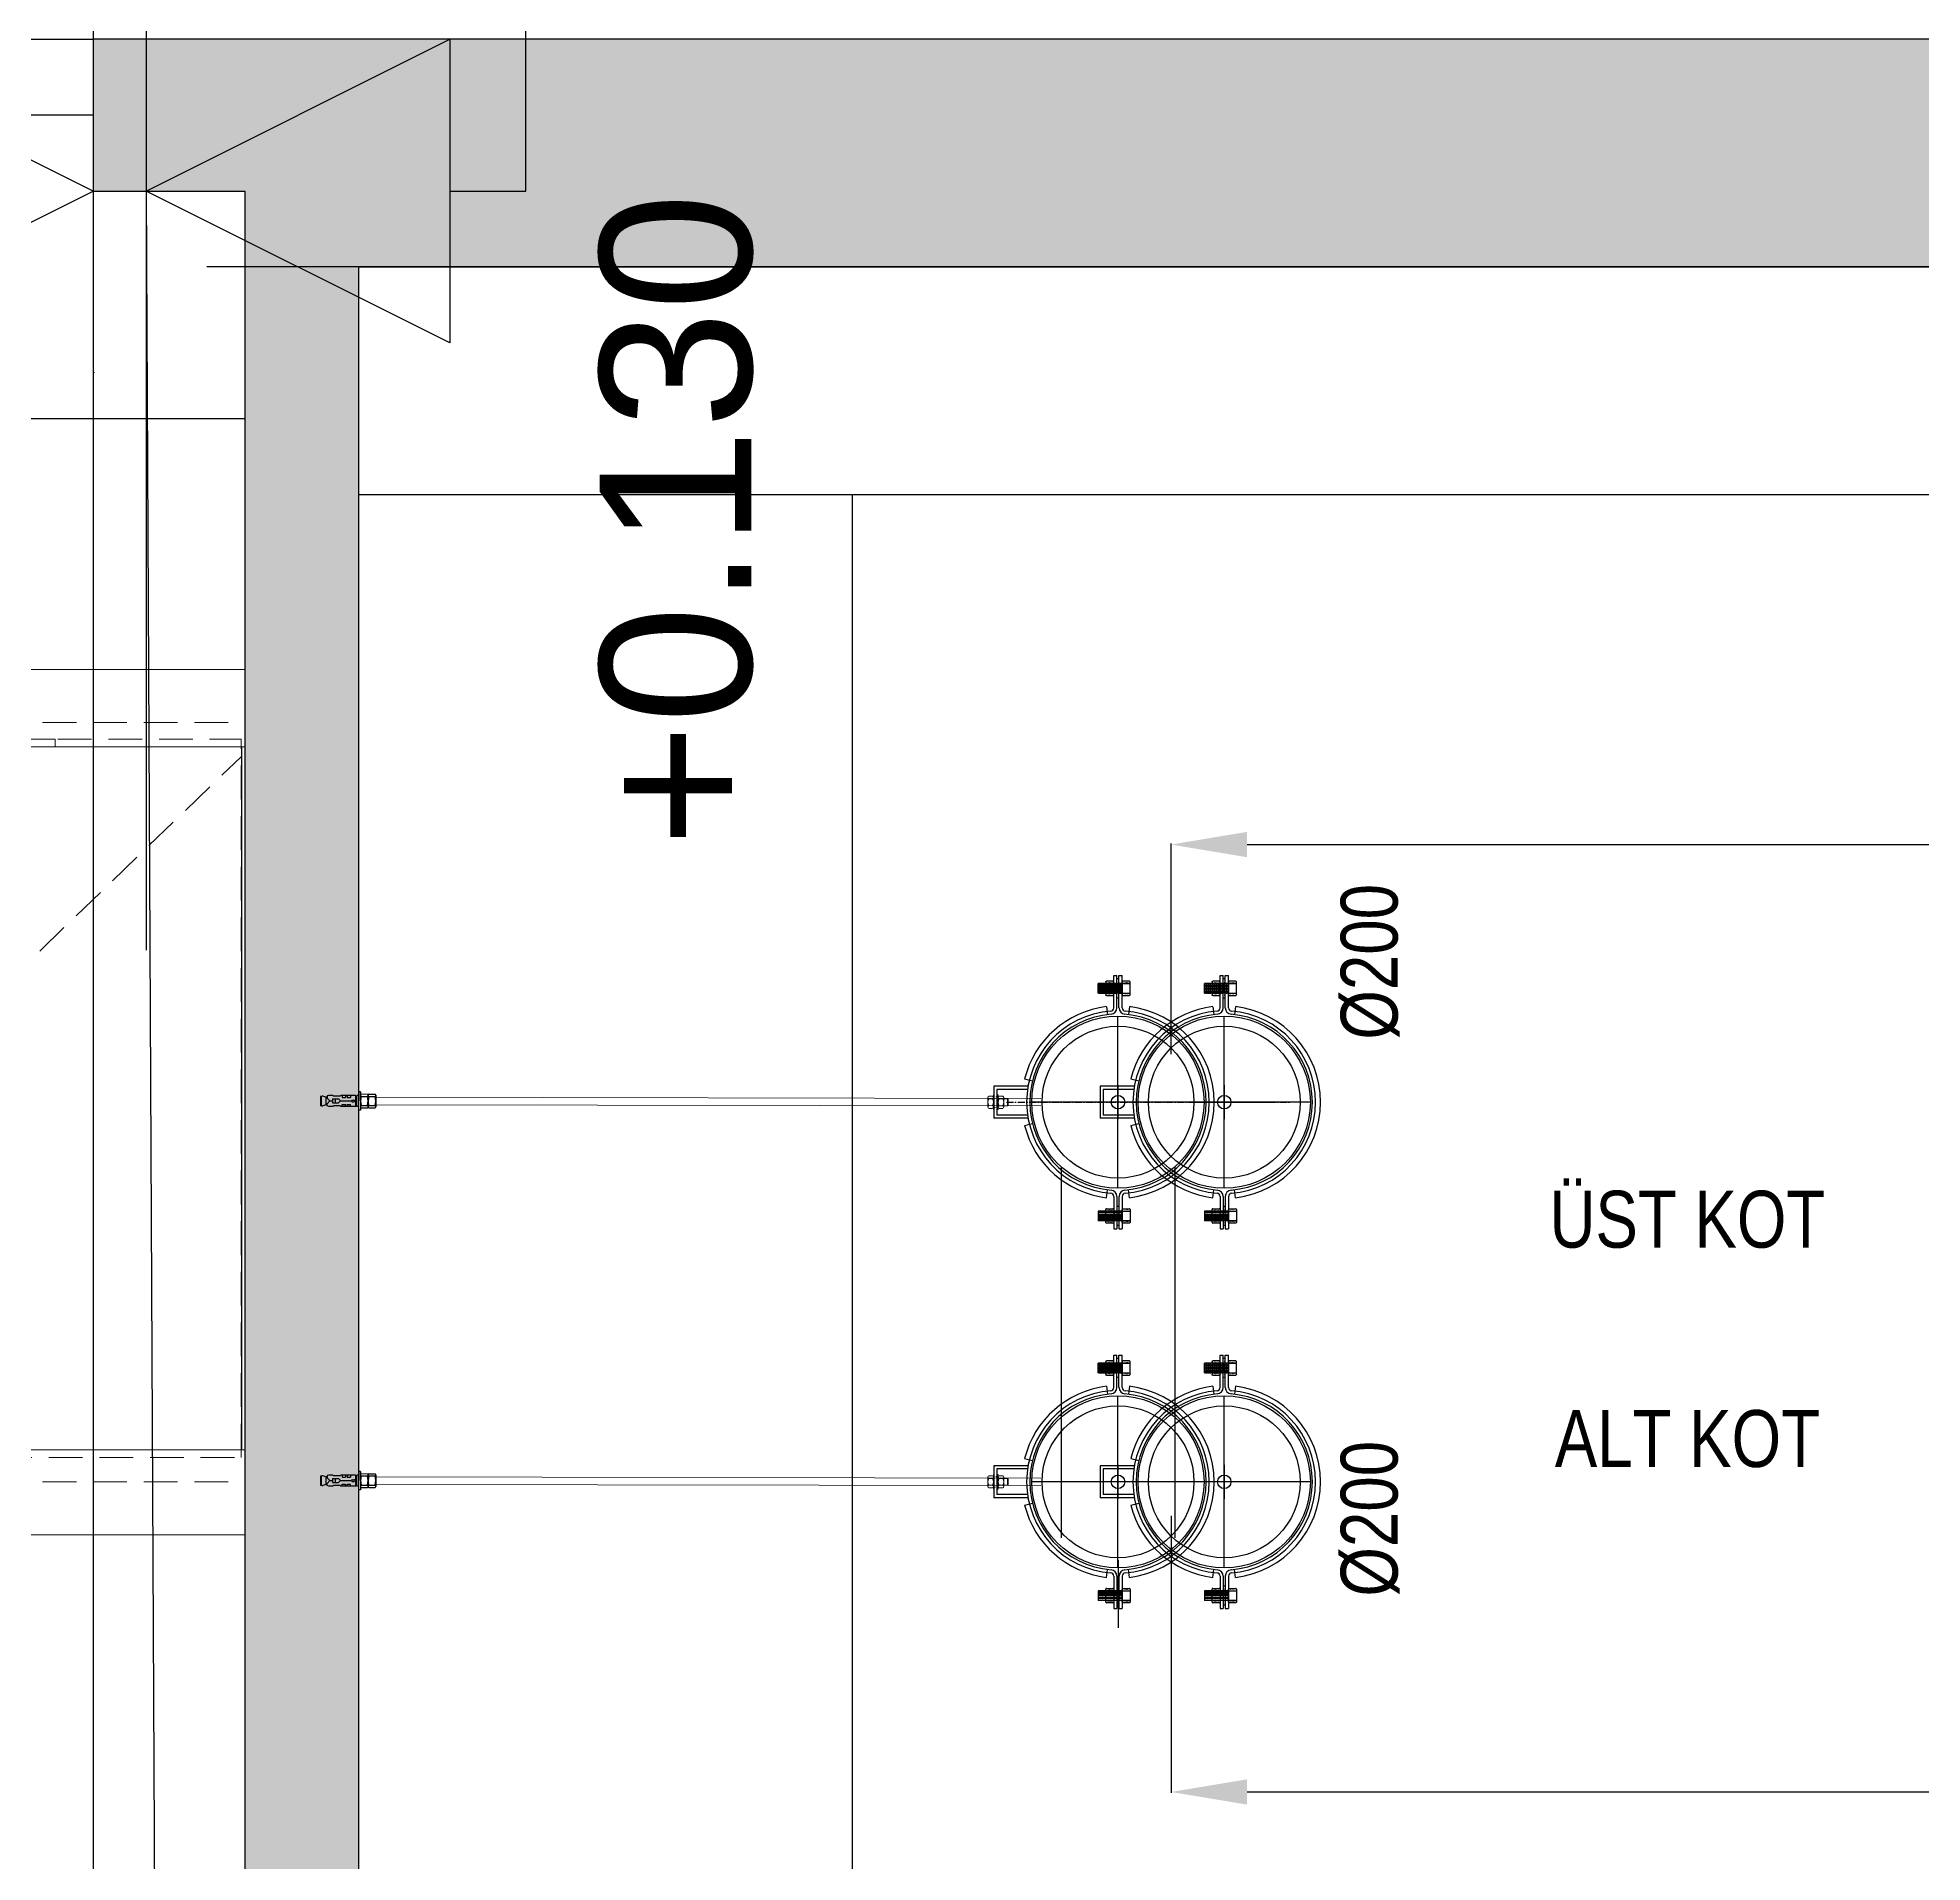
# Model space of a CAD drawing. Header units: millimetres. Extents: x -379292 to 1221486, y 92049 to 447512.
# Drawn here: x -29797 to -27315, y 276018 to 278421 of the extents above; entities that cross this region are included whole.
import ezdxf
from ezdxf.enums import TextEntityAlignment as Align

# ---------------------------------------------------------------- set-up
doc = ezdxf.new("R2010")
doc.units = ezdxf.units.MM
for name, pattern in [('CENTER', [2, 1.25, -0.25, 0.25, -0.25]), ('CENTRE', [50.8, 31.75, -6.35, 6.35, -6.35]), ('DASHDOT', [25.4, 12.7, -6.35, 0, -6.35]), ('HIDDEN', [9.525, 6.35, -3.175])]:
    doc.linetypes.add(name, pattern=pattern)
for name, color, linetype in [('05_AXIS', 211, 'CENTER'), ('05_CLADDING ALUMINIUM', 1, 'Continuous'), ('05_CONCRETE', 6, 'Continuous'), ('05_CONCRETE VIEW', 142, 'Continuous'), ('05_HANDRAIL', 153, 'Continuous'), ('05_HATCH CONCRETE', 141, 'Continuous'), ('05_SECTION LEVEL', 2, 'Continuous'), ('05_SLOPE', 91, 'Continuous'), ('1-PISSU-BORUSU', 6, 'PIS'), ('INKA', 142, 'Continuous'), ('M_YANGIN_SPR_ CAP', 7, 'Continuous')]:
    doc.layers.add(name, color=color, linetype=linetype)
for name, color, linetype, lineweight in [('05_AXIS EQUIPMENT', 8, 'DASHDOT', 9), ('05_POLYUREA', 34, 'Continuous', 5), ('05_VIEW 1', 8, 'Continuous', 9), ('1-MIMARI', 8, 'Continuous', 9)]:
    doc.layers.add(name, color=color, linetype=linetype, lineweight=lineweight)
doc.styles.add('cagdas', font='arial.ttf', dxfattribs={"width": 0.8, "height": 20})
doc.styles.add('DOA.ARIAL', font='arial.ttf')
doc.styles.get("Standard").update_dxf_attribs({"font": 'segoeuil.ttf'})
doc.styles.add('YAZI-3', font='arial.ttf', dxfattribs={"height": 3})
doc.linetypes.add('PIS', pattern='A,2.5,-0.09,[")",Standard,S=0.1,R=0,X=0,Y=-0.05],-0.035', length=2.625)
doc.linetypes.add('ZIGZAG', pattern='A,0.0001,-0.2,[131,ltypeshp.shx,S=0.2,R=0,X=-0.2,Y=0],-0.4,[131,ltypeshp.shx,S=0.2,R=180,X=0.2,Y=0],-0.2', length=0.8001)
doc.dimstyles.new('ISO-25', dxfattribs={"dimtxt": 150, "dimasz": 100, "dimexe": 1.25, "dimexo": 0.625, "dimtad": 1, "dimdec": 0, "dimtxsty": 'Standard', "dimcen": 2.5, "dimadec": 0, "dimazin": 0, "dimtfac": 1, "dimtdec": 0, "dimtmove": 0, "dimatfit": 3, "dimfxl": 1, "dimarcsym": 0})

# ---------------------------------------------------------------- blocks, each defined once
blk = doc.blocks.new('202_KorkulukKesıt')
blk.add_wipeout([(0, 1000), (100, 1000), (100, 0), (0, 0)])
at = {"layer": '05_HANDRAIL', "ltscale": 25}
h = blk.add_hatch(color=253, dxfattribs=at)
h.dxf.hatch_style = 1
h.paths.add_polyline_path([(60, 950), (10, 950), (10, 900), (60, 900)])
h.paths.add_polyline_path([(60, 150), (10, 150), (10, 100), (60, 100)])
at = {"color": 251, "ltscale": 25}
for points in [[(100, 0), (100, 1000), (0, 1000), (0, 0)], [(35, 900), (35, 150)]]:
    blk.add_lwpolyline(points, dxfattribs=at)
at = {"ltscale": 25}
for points in [[(60, 950), (10, 950), (10, 900), (60, 900)], [(60, 150), (10, 150), (10, 100), (60, 100)]]:
    blk.add_lwpolyline(points, close=True, dxfattribs=at)
blk = doc.blocks.new('1KESIT KOT1')
at = {"layer": '05_SECTION LEVEL', "color": 2}
for p, q in [((10, 4), (10, 5)), ((10, 5), (26, 5)), ((14, 0), (0, 0))]:
    blk.add_line(p, q, dxfattribs=at)
blk.add_lwpolyline([(10, 0), (12, 4), (8, 4)], close=True, dxfattribs=at)
at = {"layer": '05_SECTION LEVEL', "style": 'YAZI-3'}
blk.add_attdef('+00.000', (10, 6), '', height=2, dxfattribs=at)
blk = doc.blocks.new('*U1064')
at = {"ltscale": 7}
for p, q in [((-70, 0), (-70, 2270)), ((1070, 2270), (-70, 2270)), ((1070, 0), (1070, 2270)), ((32, 0), (32, 2170)), ((958, 2170), (32, 2170)), ((958, 1008.5), (958, 2170)), ((958, 0), (958, 991.5))]:
    blk.add_line(p, q, dxfattribs=at)
at = {"linetype": 'HIDDEN', "ltscale": 7}
for p, q in [((0, 2200), (0, 0)), ((1000, 2200), (0, 2200)), ((1000, 2200), (1000, 0)), ((22, 2180), (22, 5)), ((968, 2180), (22, 2180)), ((968, 2180), (968, 1008.3)), ((968, 991.7), (968, 5)), ((968, 5), (22, 5))]:
    blk.add_line(p, q, dxfattribs=at)
at = {"ltscale": 4}
for points in [[(19.4, 2185), (54.1, 2185), (54.1, 2200.4), (4.4, 2200.4), (4.4, 2185), (19.4, 2185)], [(57.5, 2186.5), (57.5, 2181.5)], [(63.7, 2181.5), (63.7, 2185.8)], [(75.8, 2174.3), (75.8, 2165), (67.8, 2165), (67.8, 2174.3)]]:
    blk.add_lwpolyline(points, dxfattribs=at)
for points in [[(38.2, 2200.4), (17, 2200.4), (17, 2197.9), (38.2, 2197.9)], [(38.2, 2187.4), (17, 2187.4), (17, 2185), (38.2, 2185)], [(17.1, 2196), (69.5, 2193), (69.5, 2185.8), (17.1, 2188.8)], [(37, 2165), (254.8, 2165), (254.8, 2116.5), (37, 2116.5)], [(55.3, 2181.5), (82.9, 2181.5), (82.9, 2174.3), (55.3, 2174.3)]]:
    blk.add_lwpolyline(points, close=True, dxfattribs=at)
at = {"linetype": 'HIDDEN', "ltscale": 7, "flags": 128}
blk.add_lwpolyline([(45, 2178), (1005, 1000), (45, 5)], dxfattribs=at)
at = {"ltscale": 7}
for points in [[(22, 1937), (22, 2030), (32, 2030), (32, 1937)], [(22, 1650), (22, 1750), (32, 1750), (32, 1650)], [(22, 350), (22, 250), (32, 250), (32, 350)]]:
    blk.add_lwpolyline(points, close=True, dxfattribs=at)
at = {"ltscale": 4}
blk.add_circle((9.7, 2191.9), 2.92, dxfattribs=at)
blk.add_arc((48.8, 2191.9), 2.92, 48.6465, 124.668, dxfattribs=at)
at = {"layer": '05_AXIS EQUIPMENT', "ltscale": 2}
for p, q in [((117.6, 1980), (-199.6, 1980)), ((117.6, 1700), (-199.6, 1700)), ((117.6, 300), (-199.6, 300))]:
    blk.add_line(p, q, dxfattribs=at)
at = {"layer": '05_CLADDING ALUMINIUM', "ltscale": 7}
blk.add_line((958, 4), (32, 4), dxfattribs=at)
blk = doc.blocks.new('A$Cb5b3404a')
at = {"layer": '05_POLYUREA'}
blk.add_line((439.2, 50), (439.2, 48), dxfattribs=at)
blk = doc.blocks.new('A$C6a8db8d0')
at = {"layer": '05_HATCH CONCRETE', "ltscale": 25, "transparency": 33554671}
h = blk.add_hatch(dxfattribs=at)
h.set_pattern_fill('ANSI33', color=256, scale=1.5, angle=180)
h.set_pattern_definition([(225, (-8686.666, 32930.851), (6.735192, -6.735192), []), (225, (-8693.402, 32930.851), (6.735192, -6.735192), [4.7625, -2.38125])])
h.paths.add_polyline_path([(-8675, 790), (-8675, 420), (-8725, 420), (-8725, 370), (9165, 370), (9165, 420), (9115, 420), (9115, 810), (9095, 810), (9095, 790), (5815, 790), (5815, 810), (5795, 810), (5795, 790), (-1895, 790), (-1895, 710), (-1845, 710), (-1845, 775), (-1635, 775), (-1635, 720), (-1595, 720), (-1595, 775), (-1335, 775), (-1335, 720), (-1295, 720), (-1295, 775), (-1090, 775), (-1090, 710), (-1040, 710), (-1040, 775), (-835, 775), (-835, 720), (-795, 720), (-795, 775), (-535, 775), (-535, 720), (-495, 720), (-495, 775), (-290, 775), (-290, 710), (-240, 710), (-240, 775), (-35, 775), (-35, 720), (5, 720), (5, 775), (265, 775), (265, 720), (305, 720), (305, 775), (510, 775), (510, 710), (560, 710), (560, 775), (765, 775), (765, 720), (805, 720), (805, 775), (1065, 775), (1065, 720), (1105, 720), (1105, 775), (1310, 775), (1310, 710), (1360, 710), (1360, 775), (1565, 775), (1565, 720), (1605, 720), (1605, 775), (1865, 775), (1865, 720), (1905, 720), (1905, 775), (2110, 775), (2110, 710), (2160, 710), (2160, 775), (2365, 775), (2365, 720), (2405, 720), (2405, 775), (2665, 775), (2665, 720), (2705, 720), (2705, 775), (2910, 775), (2910, 710), (2960, 710), (2960, 775), (3165, 775), (3165, 720), (3205, 720), (3205, 775), (3465, 775), (3465, 720), (3505, 720), (3505, 775), (3710, 775), (3710, 710), (3760, 710), (3760, 775), (3965, 775), (3965, 720), (4005, 720), (4005, 775), (4265, 775), (4265, 720), (4305, 720), (4305, 775), (4510, 775), (4510, 710), (4560, 710), (4560, 775), (4765, 775), (4765, 720), (4805, 720), (4805, 775), (5065, 775), (5065, 720), (5105, 720), (5105, 775), (5310, 775), (5310, 710), (5360, 710), (5360, 775), (5540, 775), (5540, 720), (5580, 720), (5580, 775), (5760, 775), (5760, 710), (5810, 710), (5810, 775), (6110, 775), (6110, 710), (6160, 710), (6160, 775), (6365, 775), (6365, 720), (6405, 720), (6405, 775), (6665, 775), (6665, 720), (6705, 720), (6705, 775), (6910, 775), (6910, 710), (6960, 710), (6960, 775), (7165, 775), (7165, 720), (7205, 720), (7205, 775), (7465, 775), (7465, 720), (7505, 720), (7505, 775), (7710, 775), (7710, 710), (7760, 710), (7760, 775), (7965, 775), (7965, 720), (8005, 720), (8005, 775), (8265, 775), (8265, 720), (8305, 720), (8305, 775), (8510, 775), (8510, 710), (8560, 710), (8560, 775), (8790, 775), (8790, 720), (8830, 720), (8830, 775), (9085, 775), (9085, 420), (-8645, 420), (-8645, 775), (-8270, 775), (-8270, 710), (-8220, 710), (-8220, 775), (-8015, 775), (-8015, 720), (-7975, 720), (-7975, 775), (-7715, 775), (-7715, 720), (-7675, 720), (-7675, 775), (-7470, 775), (-7470, 710), (-7420, 710), (-7420, 775), (-7215, 775), (-7215, 720), (-7175, 720), (-7175, 775), (-6915, 775), (-6915, 720), (-6875, 720), (-6875, 775), (-6670, 775), (-6670, 710), (-6620, 710), (-6620, 775), (-6415, 775), (-6415, 720), (-6375, 720), (-6375, 775), (-6115, 775), (-6115, 720), (-6075, 720), (-6075, 775), (-5870, 775), (-5870, 710), (-5820, 710), (-5820, 775), (-5615, 775), (-5615, 720), (-5575, 720), (-5575, 775), (-5315, 775), (-5315, 720), (-5275, 720), (-5275, 775), (-5070, 775), (-5070, 710), (-5020, 710), (-5020, 775), (-4815, 775), (-4815, 720), (-4775, 720), (-4775, 775), (-4515, 775), (-4515, 720), (-4475, 720), (-4475, 775), (-4270, 775), (-4270, 710), (-4220, 710), (-4220, 775), (-4015, 775), (-4015, 720), (-3975, 720), (-3975, 775), (-3715, 775), (-3715, 720), (-3675, 720), (-3675, 775), (-3470, 775), (-3470, 710), (-3420, 710), (-3420, 775), (-3215, 775), (-3215, 720), (-3175, 720), (-3175, 775), (-2915, 775), (-2915, 720), (-2875, 720), (-2875, 775), (-2670, 775), (-2670, 710), (-2620, 710), (-2620, 775), (-2435, 775), (-2435, 720), (-2395, 720), (-2395, 775), (-2175, 775), (-2175, 720), (-2135, 720), (-2135, 775), (-1955, 775), (-1955, 710), (-1905, 710), (-1905, 790)])
at = {"layer": '05_AXIS', "ltscale": 500}
blk.add_line((9085, 170), (9085, 1660), dxfattribs=at)
at = {"layer": '05_CONCRETE'}
for points in [[(-8725, 370), (9165, 370), (9165, 420), (9115, 420), (9115, 810), (9095, 810), (9095, 790), (5815, 790), (5815, 810), (5795, 810), (5795, 790), (-1895, 790)], [(7760, 775), (7965, 775), (7965, 720), (8005, 720), (8005, 775), (8265, 775), (8265, 720), (8305, 720), (8305, 775), (8510, 775), (8510, 710), (8560, 710), (8560, 775), (8790, 775), (8790, 720), (8830, 720), (8830, 775), (9085, 775), (9085, 420), (-8645, 420)]]:
    blk.add_lwpolyline(points, dxfattribs=at)
at = {"layer": '05_CONCRETE VIEW', "ltscale": 20, "flags": 128}
for points in [[(8510, 790), (8510, 1140), (9115, 1140), (9115, 810)], [(9095, 810), (5815, 810)], [(9055, 420), (9055, 775)], [(9055, 710), (8565, 710)]]:
    blk.add_lwpolyline(points, dxfattribs=at)
at = {"layer": '05_CONCRETE VIEW', "color": 252, "ltscale": 20, "flags": 128}
blk.add_lwpolyline([(9065, 790), (9065, 1020), (8560, 1020), (8560, 790)], dxfattribs=at)
at = {"layer": '05_SLOPE', "ltscale": 25}
blk.add_lwpolyline([(9095, 803), (7433.5, 795)], dxfattribs=at)
at = {"layer": '05_SECTION LEVEL', "color": 7}
ref = blk.add_blockref('1KESIT KOT1', (8995, 803), dxfattribs=dict(at, xscale=-10, yscale=10, zscale=10, rotation=180))
ref.add_attrib('+00.000', '+0.130', (9008.55, 723.27), dxfattribs={"height": 20, "style": 'YAZI-3'})
at = {"layer": '05_VIEW 1', "xscale": -0.1, "yscale": 0.1, "zscale": 0.1}
blk.add_blockref('*U1064', (9025, 790), dxfattribs=at)
at = {"layer": '05_HANDRAIL', "color": 4, "ltscale": 25, "xscale": -0.1, "yscale": 0.1, "zscale": 0.1}
blk.add_blockref('202_KorkulukKesıt', (9115, 810), dxfattribs=at)
at = {"ltscale": 25, "xscale": -0.1, "yscale": 0.1, "zscale": 0.1}
blk.add_blockref('A$Cb5b3404a', (9115, 805), dxfattribs=at)
at = {"layer": '05_SECTION LEVEL', "color": 7}
ref = blk.add_blockref('1KESIT KOT1', (8995, 810), dxfattribs=dict(at, xscale=10, yscale=10, zscale=10))
ref.add_attrib('+00.000', '+0.200', (9008.55, 870), dxfattribs={"height": 20, "style": 'YAZI-3'})
blk = doc.blocks.new('*D1201')
at = {"color": 0, "lineweight": -2, "transparency": 16777216}
for p, q in [((-28304.5, 277082), (-28304.5, 277359.3)), ((-28204.5, 277358.1), (-25924.5, 277358.1)), ((-25824.5, 277244), (-25824.5, 277359.3))]:
    blk.add_line(p, q, dxfattribs=at)
at = {"color": 0, "transparency": 16777216}
for points in [[(-28204.5, 277374.8), (-28204.5, 277341.4), (-28304.5, 277358.1)], [(-25924.5, 277374.8), (-25924.5, 277341.4), (-25824.5, 277358.1)]]:
    blk.add_solid(points, dxfattribs=at)
at = {"layer": 'Defpoints', "color": 0, "transparency": 16777216}
for p in [(-25824.5, 277358.1), (-25824.5, 277243.4), (-28304.5, 277081.4, 0)]:
    blk.add_point(p, dxfattribs=at)
at = {"color": 0, "transparency": 16777216, "insert": (-27064.5, 277485.7), "char_height": 150, "attachment_point": 5}
blk.add_mtext('2480', dxfattribs=at)
blk = doc.blocks.new('*D1202')
at = {"color": 0, "lineweight": -2, "transparency": 16777216}
for p, q in [((-28304.5, 276473.8), (-28304.5, 276109.1)), ((-25824.5, 276378.3), (-25824.5, 276109.1)), ((-28204.5, 276110.3), (-25924.5, 276110.3))]:
    blk.add_line(p, q, dxfattribs=at)
at = {"color": 0, "transparency": 16777216}
for points in [[(-28204.5, 276127), (-28204.5, 276093.7), (-28304.5, 276110.3)], [(-25924.5, 276127), (-25924.5, 276093.7), (-25824.5, 276110.3)]]:
    blk.add_solid(points, dxfattribs=at)
at = {"layer": 'Defpoints', "color": 0, "transparency": 16777216}
for p in [(-28304.5, 276474.4, 0), (-25824.5, 276378.9), (-25824.5, 276110.3)]:
    blk.add_point(p, dxfattribs=at)
at = {"color": 0, "transparency": 16777216, "insert": (-27064.5, 276237.9), "char_height": 150, "attachment_point": 5}
blk.add_mtext('2480', dxfattribs=at)
blk = doc.blocks.new('A$Cdf426c59')
at = {"layer": '1-PISSU-BORUSU', "color": 1, "linetype": 'DASHDOT', "ltscale": 7.5}
for p, q in [((0, -5.67), (0, 5.67)), ((5.67, 0), (-5.67, 0))]:
    blk.add_line(p, q, dxfattribs=at)
at = {"layer": '1-PISSU-BORUSU', "color": 1, "linetype": 'Continuous'}
blk.add_circle((0, 0), 5.67, dxfattribs=at)
at = {"layer": '1-PISSU-BORUSU', "linetype": 'Continuous'}
blk.add_circle((0, 0), 5, dxfattribs=at)
blk = doc.blocks.new('INKA M12 SOMUN')
at = {"layer": 'INKA', "linetype": 'Continuous'}
for p, q in [((4150.36, 639.91), (4150.36, 640.71)), ((4150.46, 640.81), (4152.06, 640.81)), ((4152.06, 639.81), (4150.46, 639.81)), ((4150.66, 639.81), (4150.66, 640.81)), ((4151.86, 640.81), (4151.86, 639.81)), ((4152.16, 640.71), (4152.16, 639.91))]:
    blk.add_line(p, q, dxfattribs=at)
at = {"layer": 'INKA', "linetype": 'ZIGZAG', "ltscale": 0.1}
for p, q in [((4150.66, 639.81), (4150.66, 640.81)), ((4151.86, 639.81), (4151.86, 640.81))]:
    blk.add_line(p, q, dxfattribs=at)
at = {"layer": 'INKA', "linetype": 'Continuous'}
for centre, start, end in [((4150.46, 640.71), 90, 180), ((4150.46, 639.91), 180, 270), ((4152.06, 640.71), 0, 90), ((4152.06, 639.91), 270, 0)]:
    blk.add_arc(centre, 0.1, start, end, dxfattribs=at)
at = {"style": 'cagdas'}
for p in [(4150.49, 640), (4151.99, 640)]:
    blk.add_text('INKA M12 SOMUN', height=0.0525, rotation=90, dxfattribs=at).set_placement(p, align=Align.TOP_LEFT)
blk = doc.blocks.new('PULM12')
at = {"layer": 'INKA', "linetype": 'Continuous'}
for p, q in [((4155.66, 1097.83), (4155.66, 1097.58)), ((4155.66, 1097.83), (4158.06, 1097.83)), ((4155.66, 1097.58), (4158.06, 1097.58)), ((4156.26, 1097.83), (4156.26, 1097.58)), ((4157.46, 1097.83), (4157.46, 1097.58)), ((4158.06, 1097.83), (4158.06, 1097.58))]:
    blk.add_line(p, q, dxfattribs=at)
at = {"style": 'cagdas'}
for p in [(4155.78, 1097.73), (4157.59, 1097.73)]:
    blk.add_text('INKA M12 PUL', height=0.039, dxfattribs=at).set_placement(p, align=Align.TOP_LEFT)
blk = doc.blocks.new('A$Ca5a3e651')
at = {"layer": 'INKA', "linetype": 'Continuous'}
h = blk.add_hatch(dxfattribs=at)
h.set_pattern_fill('ACAD_ISO10W100', color=256, scale=0.021111, angle=-90, style=0)
h.set_pattern_definition([(90, (413.14908, -104.13396), (0.105555556, -2e-17), [0.253333333, -0.063333333, 0.010555556, -0.063333333])])
h.paths.add_polyline_path([(0.55, 15.62), (0.55, 14.36), (-2.61, 14.36), (-2.61, 15.62)])
h = blk.add_hatch(dxfattribs=at)
h.set_pattern_fill('ACAD_ISO10W100', color=256, scale=0.021111, angle=-90, style=0)
h.set_pattern_definition([(270, (413.14908, 104.13396), (0.105555556, -2e-17), [0.253333333, -0.063333333, 0.010555556, -0.063333333])])
h.paths.add_polyline_path([(0.55, -15.62), (0.55, -14.36), (-2.61, -14.36), (-2.61, -15.62)])
at = {"layer": 'INKA'}
for p, q in [((-2.61, 14.36), (-2.61, 15.62)), ((0.55, 15.62), (-2.61, 15.62)), ((-0.55, 16.68), (-0.13, 16.68)), ((-0.55, 12.42), (-0.55, 16.68)), ((-0.13, 12.42), (-0.13, 16.68)), ((0.13, 12.42), (0.13, 16.68)), ((0.13, 16.68), (0.55, 16.68)), ((0.55, 12.42), (0.55, 16.68)), ((0.55, 14.36), (-2.61, 14.36)), ((-1.5, 12.58), (-1.37, 11.53)), ((1.5, 12.58), (1.37, 11.53)), ((-12.29, 3.06), (-11.27, 2.8)), ((-11.85, 2.11), (-16.36, 2.11)), ((-16.36, 2.11), (-16.36, -2.11)), ((-15.94, 1.69), (-15.94, -1.69)), ((-11.91, 1.69), (-15.94, 1.69)), ((2.22, 0), (-2.22, 0)), ((0, 2.22), (0, -2.22)), ((-11.85, -2.11), (-16.36, -2.11)), ((-11.91, -1.69), (-15.94, -1.69)), ((-12.29, -3.06), (-11.27, -2.8)), ((-1.5, -12.58), (-1.37, -11.53)), ((1.5, -12.58), (1.37, -11.53)), ((0.55, -14.36), (-2.61, -14.36)), ((-2.61, -14.36), (-2.61, -15.62)), ((-0.55, -12.42), (-0.55, -16.68)), ((-0.13, -12.42), (-0.13, -16.68)), ((0.13, -12.42), (0.13, -16.68)), ((0.55, -12.42), (0.55, -16.68)), ((0.55, -15.62), (-2.61, -15.62)), ((-0.55, -16.68), (-0.13, -16.68)), ((0.13, -16.68), (0.55, -16.68))]:
    blk.add_line(p, q, dxfattribs=at)
blk.add_circle((0, 0), 0.886, dxfattribs=at)
for centre, radius, start, end in [((0, 0), 12.67, 96.7854, 166.0366), ((-0.98, 12.42), 0.422, 274.496, 0), ((-0.98, 12.42), 0.844, 274.496, 0), ((0.98, 12.42), 0.844, 180, 265.504), ((0.98, 12.42), 0.422, 180, 265.504), ((0, 0), 12.67, 276.7854, 83.2146), ((0, 0), 12.03, 94.496, 265.504), ((0, 0), 11.61, 94.496, 265.504), ((0, 0), 11.61, 274.496, 85.504), ((0, 0), 12.03, 274.496, 85.504), ((0, 0), 12.67, 193.9634, 263.2146), ((-0.98, -12.42), 0.422, 0, 85.504), ((-0.98, -12.42), 0.844, 0, 85.504), ((0.98, -12.42), 0.844, 94.496, 180), ((0.98, -12.42), 0.422, 94.496, 180)]:
    blk.add_arc(centre, radius, start, end, dxfattribs=at)
at = {"layer": '1-PISSU-BORUSU', "color": 6, "xscale": 2, "yscale": 2, "zscale": 2}
blk.add_blockref('A$Cdf426c59', (0, 0), dxfattribs=at)
at = {"layer": 'INKA', "linetype": 'Continuous', "yscale": 1.055555555555556, "zscale": 1.055555555555556, "rotation": 270}
for name, p, xscale in [('INKA M12 SOMUN', (-676.97, -4366.9), -1.055555555555556), ('PULM12', (-1158.69, -4372.81), -1.055555555555556), ('INKA M12 SOMUN', (-674.8, -4366.9), -1.055555555555556), ('INKA M12 SOMUN', (-676.97, 4366.9), 1.055555555555556), ('PULM12', (-1158.69, 4372.81), 1.055555555555556), ('INKA M12 SOMUN', (-674.8, 4366.9), 1.055555555555556)]:
    blk.add_blockref(name, p, dxfattribs=dict(at, xscale=xscale))

msp = doc.modelspace()

# ---------------------------------------------------------------- block references
at = {"layer": '1-MIMARI', "ltscale": 25, "xscale": 10, "yscale": 10, "zscale": 10, "rotation": 90}
msp.add_blockref('A$C6a8db8d0', (-21624.5, 187268.8), dxfattribs=at)

# ---------------------------------------------------------------- next in the draw order: linework, layer by layer
at = {"color": 7, "ltscale": 0.5}
for p, q in [((-29417.8, 277025.5, 0), (-29421.8, 277026.8, 0)), ((-29413.9, 277027.7, 0), (-29416.3, 277027, 0)), ((-29416.3, 277027, 0), (-29416.3, 277024.1, 0)), ((-29408.7, 277027.7, 0), (-29413.9, 277027.7, 0)), ((-29408.7, 277027.7, 0), (-29407.7, 277026.9, 0)), ((-29399, 277026.9, 0), (-29407.7, 277026.9, 0)), ((-29398.1, 277027.7, 0), (-29399, 277026.9, 0)), ((-29378.8, 277027.7, 0), (-29398.1, 277027.7, 0)), ((-29391.8, 277027.7, 0), (-29396.2, 277027.4, 0)), ((-29396.2, 277027.4, 0), (-29396.2, 277025, 0)), ((-29391.8, 277027.7, 0), (-29391.8, 277025, 0)), ((-29385.4, 277027.7, 0), (-29389.8, 277027.4, 0)), ((-29389.8, 277027.4, 0), (-29389.8, 277025, 0)), ((-29385.4, 277027.7, 0), (-29385.4, 277025, 0)), ((-29378.8, 277027.7, 0), (-29378.8, 277013, 0)), ((-29374.6, 277027.7, 0), (-29376.9, 277027.7, 0)), ((-29376.9, 277013, 0), (-29376.9, 277027.7, 0)), ((-29425, 277026.3, 0), (-29425, 277014.6, 0)), ((-29423.9, 277026.2, 0), (-29423.9, 277014.6, 0)), ((-29417.9, 277015.3, 0), (-29421.8, 277014, 0)), ((-29417.8, 277025.5, 0), (-29417.9, 277015.3, 0)), ((-29416.3, 277015.3, 0), (-29417.9, 277015.3, 0)), ((-29416.3, 277025.5, 0), (-29417.8, 277025.5, 0)), ((-29416.3, 277024.1, 0), (-29412.6, 277020.4, 0)), ((-29416.3, 277016.7, 0), (-29412.6, 277020.4, 0)), ((-29416.3, 277013.9, 0), (-29416.3, 277016.7, 0)), ((-29413.9, 277013.1, 0), (-29416.3, 277013.9, 0)), ((-29408.7, 277013.1, 0), (-29413.9, 277013.1, 0)), ((-29412.6, 277020.4, 0), (-29408.9, 277020.4, 0)), ((-29408.9, 277023, 0), (-29408.9, 277017.8, 0)), ((-29408.9, 277023, 0), (-29401, 277023, 0)), ((-29408.9, 277017.8, 0), (-29401, 277017.8, 0)), ((-29408.7, 277013.1, 0), (-29407.7, 277013.9, 0)), ((-29399, 277013.9, 0), (-29407.7, 277013.9, 0)), ((-29405.4, 277023, 0), (-29405.4, 277017.8, 0)), ((-29401, 277023, 0), (-29398.4, 277020.4, 0)), ((-29401, 277017.8, 0), (-29398.4, 277020.4, 0)), ((-29398.1, 277013.1, 0), (-29399, 277013.9, 0)), ((-29398.4, 277020.4, 0), (-29384.2, 277020.4, 0)), ((-29378.8, 277013, 0), (-29398.1, 277013.1, 0)), ((-29396.2, 277025, 0), (-29391.8, 277025, 0)), ((-29396.2, 277013.4, 0), (-29396.2, 277015.8, 0)), ((-29396.2, 277015.8, 0), (-29391.8, 277015.8, 0)), ((-29391.8, 277013.1, 0), (-29396.2, 277013.4, 0)), ((-29391.8, 277013.1, 0), (-29391.8, 277015.8, 0)), ((-29389.8, 277025, 0), (-29385.4, 277025, 0)), ((-29389.8, 277013.4, 0), (-29389.8, 277015.8, 0)), ((-29389.8, 277015.8, 0), (-29385.4, 277015.8, 0)), ((-29385.4, 277013, 0), (-29389.8, 277013.4, 0)), ((-29385.4, 277013, 0), (-29385.4, 277015.8, 0)), ((-29383, 277021.5, 0), (-29381, 277021.5, 0)), ((-29383, 277019.2, 0), (-29381, 277019.2, 0)), ((-29374.6, 277013, 0), (-29376.9, 277013, 0)), ((-29425, 276526.3, 0), (-29425, 276514.6, 0)), ((-29423.9, 276526.2, 0), (-29423.9, 276514.6, 0)), ((-29417.8, 276525.5, 0), (-29421.8, 276526.8, 0)), ((-29417.9, 276515.3, 0), (-29421.8, 276514, 0)), ((-29417.8, 276525.5, 0), (-29417.9, 276515.3, 0)), ((-29416.3, 276515.3, 0), (-29417.9, 276515.3, 0)), ((-29416.3, 276525.5, 0), (-29417.8, 276525.5, 0)), ((-29413.9, 276527.7, 0), (-29416.3, 276527, 0)), ((-29416.3, 276527, 0), (-29416.3, 276524.1, 0)), ((-29416.3, 276524.1, 0), (-29412.6, 276520.4, 0)), ((-29416.3, 276516.7, 0), (-29412.6, 276520.4, 0)), ((-29416.3, 276513.9, 0), (-29416.3, 276516.7, 0)), ((-29413.9, 276513.1, 0), (-29416.3, 276513.9, 0)), ((-29408.7, 276527.7, 0), (-29413.9, 276527.7, 0)), ((-29408.7, 276513.1, 0), (-29413.9, 276513.1, 0)), ((-29412.6, 276520.4, 0), (-29408.9, 276520.4, 0)), ((-29408.9, 276523, 0), (-29408.9, 276517.8, 0)), ((-29408.9, 276523, 0), (-29401, 276523, 0)), ((-29408.9, 276517.8, 0), (-29401, 276517.8, 0)), ((-29408.7, 276527.7, 0), (-29407.7, 276526.9, 0)), ((-29408.7, 276513.1, 0), (-29407.7, 276513.9, 0)), ((-29399, 276526.9, 0), (-29407.7, 276526.9, 0)), ((-29399, 276513.9, 0), (-29407.7, 276513.9, 0)), ((-29405.4, 276523, 0), (-29405.4, 276517.8, 0)), ((-29401, 276523, 0), (-29398.4, 276520.4, 0)), ((-29401, 276517.8, 0), (-29398.4, 276520.4, 0)), ((-29398.1, 276527.7, 0), (-29399, 276526.9, 0)), ((-29398.1, 276513.1, 0), (-29399, 276513.9, 0)), ((-29398.4, 276520.4, 0), (-29384.2, 276520.4, 0)), ((-29378.8, 276527.7, 0), (-29398.1, 276527.7, 0)), ((-29378.8, 276513, 0), (-29398.1, 276513.1, 0)), ((-29391.8, 276527.7, 0), (-29396.2, 276527.4, 0)), ((-29396.2, 276527.4, 0), (-29396.2, 276525, 0)), ((-29396.2, 276525, 0), (-29391.8, 276525, 0)), ((-29396.2, 276513.4, 0), (-29396.2, 276515.8, 0)), ((-29396.2, 276515.8, 0), (-29391.8, 276515.8, 0)), ((-29391.8, 276513.1, 0), (-29396.2, 276513.4, 0)), ((-29391.8, 276527.7, 0), (-29391.8, 276525, 0)), ((-29391.8, 276513.1, 0), (-29391.8, 276515.8, 0)), ((-29385.4, 276527.7, 0), (-29389.8, 276527.4, 0)), ((-29389.8, 276527.4, 0), (-29389.8, 276525, 0)), ((-29389.8, 276525, 0), (-29385.4, 276525, 0)), ((-29389.8, 276513.4, 0), (-29389.8, 276515.8, 0)), ((-29389.8, 276515.8, 0), (-29385.4, 276515.8, 0)), ((-29385.4, 276513, 0), (-29389.8, 276513.4, 0)), ((-29385.4, 276527.7, 0), (-29385.4, 276525, 0)), ((-29385.4, 276513, 0), (-29385.4, 276515.8, 0)), ((-29383, 276521.5, 0), (-29381, 276521.5, 0)), ((-29383, 276519.2, 0), (-29381, 276519.2, 0)), ((-29378.8, 276527.7, 0), (-29378.8, 276513, 0)), ((-29374.6, 276527.7, 0), (-29376.9, 276527.7, 0)), ((-29376.9, 276513, 0), (-29376.9, 276527.7, 0)), ((-29374.6, 276513, 0), (-29376.9, 276513, 0))]:
    msp.add_line(p, q, dxfattribs=at)
at = {"color": 7}
for p, q in [((-29374.6, 277032.4, 0), (-29374.7, 277008.4, 0)), ((-29372.1, 277032.4, 0), (-29374.6, 277032.4, 0)), ((-29372.1, 277032.4, 0), (-29372.2, 277008.4, 0)), ((-29371.2, 277029.6, 0), (-29363, 277029.5, 0)), ((-29371.2, 277026.5, 0), (-29363, 277026.5, 0)), ((-29362.1, 277028, 0), (-29362.1, 277012.8, 0)), ((-29361.2, 277029.5, 0), (-29353, 277029.5, 0)), ((-29352.1, 277028, 0), (-29352.1, 277012.8, 0)), ((-29372.2, 277008.4, 0), (-29374.7, 277008.4, 0)), ((-29371.3, 277014.3, 0), (-29363, 277014.3, 0)), ((-29371.3, 277011.3, 0), (-29363, 277011.3, 0)), ((-29361.3, 277014.3, 0), (-29353, 277014.3, 0)), ((-29361.3, 277011.3, 0), (-29353, 277011.3, 0)), ((-29361.2, 277026.5, 0), (-29353, 277026.5, 0)), ((-29374.6, 276532.4, 0), (-29374.7, 276508.4, 0)), ((-29372.1, 276532.4, 0), (-29374.6, 276532.4, 0)), ((-29372.1, 276532.4, 0), (-29372.2, 276508.4, 0)), ((-29372.2, 276508.4, 0), (-29374.7, 276508.4, 0)), ((-29371.3, 276514.3, 0), (-29363, 276514.3, 0)), ((-29371.3, 276511.3, 0), (-29363, 276511.3, 0)), ((-29371.2, 276529.6, 0), (-29363, 276529.5, 0)), ((-29371.2, 276526.5, 0), (-29363, 276526.5, 0)), ((-29362.1, 276528, 0), (-29362.1, 276512.8, 0)), ((-29361.3, 276514.3, 0), (-29353, 276514.3, 0)), ((-29361.3, 276511.3, 0), (-29353, 276511.3, 0)), ((-29361.2, 276529.5, 0), (-29353, 276529.5, 0)), ((-29361.2, 276526.5, 0), (-29353, 276526.5, 0)), ((-29352.1, 276528, 0), (-29352.1, 276512.8, 0))]:
    msp.add_line(p, q, dxfattribs=at)
at = {"lineweight": 5}
for p, q in [((-28544.8, 277026.8, 0), (-28539.8, 277026.8, 0)), ((-28538.6, 277028.4, 0), (-28538.6, 277009.1, 0)), ((-28532.3, 277028.4, 0), (-28532.3, 277009.1, 0)), ((-28531, 277026.8, 0), (-28526.1, 277026.8, 0)), ((-28546, 277025.1, 0), (-28546, 277012.5, 0)), ((-28544.8, 277023.3, 0), (-28539.8, 277023.3, 0)), ((-28544.8, 277014.3, 0), (-28539.8, 277014.2, 0)), ((-28544.8, 277010.7, 0), (-28539.8, 277010.7, 0)), ((-28531.1, 277023.3, 0), (-28526.1, 277023.3, 0)), ((-28531.1, 277014.2, 0), (-28526.1, 277014.2, 0)), ((-28531.1, 277010.7, 0), (-28526.1, 277010.7, 0)), ((-28524.9, 277025, 0), (-28524.9, 277012.5, 0)), ((-28524.9, 277023.3, 0), (-28520.1, 277023.3, 0)), ((-28524.9, 277014.2, 0), (-28520.1, 277014.2, 0)), ((-28520.1, 277023.3, 0), (-28520.1, 277014.2, 0)), ((-28520.1, 277023.3, 0), (-28519.3, 277022.5, 0)), ((-28520.1, 277014.2, 0), (-28519.3, 277015, 0)), ((-28519.3, 277022.5, 0), (-28519.3, 277015, 0)), ((-28546, 276525.1, 0), (-28546, 276512.5, 0)), ((-28544.8, 276526.8, 0), (-28539.8, 276526.8, 0)), ((-28544.8, 276523.3, 0), (-28539.8, 276523.3, 0)), ((-28544.8, 276514.3, 0), (-28539.8, 276514.2, 0)), ((-28544.8, 276510.7, 0), (-28539.8, 276510.7, 0)), ((-28538.6, 276528.4, 0), (-28538.6, 276509.1, 0)), ((-28532.3, 276528.4, 0), (-28532.3, 276509.1, 0)), ((-28531.1, 276523.3, 0), (-28526.1, 276523.3, 0)), ((-28531.1, 276514.2, 0), (-28526.1, 276514.2, 0)), ((-28531.1, 276510.7, 0), (-28526.1, 276510.7, 0)), ((-28531, 276526.8, 0), (-28526.1, 276526.8, 0)), ((-28524.9, 276525, 0), (-28524.9, 276512.5, 0)), ((-28524.9, 276523.3, 0), (-28520.1, 276523.3, 0)), ((-28524.9, 276514.2, 0), (-28520.1, 276514.2, 0)), ((-28520.1, 276523.3, 0), (-28520.1, 276514.2, 0)), ((-28520.1, 276523.3, 0), (-28519.3, 276522.5, 0)), ((-28520.1, 276514.2, 0), (-28519.3, 276515, 0)), ((-28519.3, 276522.5, 0), (-28519.3, 276515, 0))]:
    msp.add_line(p, q, dxfattribs=at)
at = {"linetype": 'CENTRE', "lineweight": 5}
for p, q in [((-28537, 277028.4, 0), (-28538.6, 277028.4, 0)), ((-28533.8, 277028.4, 0), (-28532.3, 277028.4, 0)), ((-28537.1, 277009.1, 0), (-28538.6, 277009.1, 0)), ((-28533.9, 277009.1, 0), (-28532.3, 277009.1, 0)), ((-28537, 276528.4, 0), (-28538.6, 276528.4, 0)), ((-28537.1, 276509.1, 0), (-28538.6, 276509.1, 0)), ((-28533.9, 276509.1, 0), (-28532.3, 276509.1, 0)), ((-28533.8, 276528.4, 0), (-28532.3, 276528.4, 0))]:
    msp.add_line(p, q, dxfattribs=at)
at = {"color": 7, "linetype": 'Continuous', "lineweight": 5}
for p, q in [((-29352.1, 277025.4, 0), (-28476, 277023.8, 0)), ((-29352.1, 277015.4, 0), (-28476, 277013.8, 0)), ((-29352.1, 276525.4, 0), (-28476, 276523.8, 0)), ((-29352.1, 276515.4, 0), (-28476, 276513.8, 0))]:
    msp.add_line(p, q, dxfattribs=at)
at = {"color": 7, "linetype": 'Continuous', "lineweight": 15}
for p, q in [((-28535.6, 277011.7, 0), (-28537.1, 277011.7, 0)), ((-28535.5, 277025.9, 0), (-28534, 277025.9, 0)), ((-28535.6, 276511.7, 0), (-28537.1, 276511.7, 0)), ((-28535.5, 276525.9, 0), (-28534, 276525.9, 0))]:
    msp.add_line(p, q, dxfattribs=at)
at = {"color": 5, "linetype": 'Continuous', "ltscale": 25}
msp.add_line((-28374.2, 276415.7, 0), (-28374.2, 276326.7, 0), dxfattribs=at)
at = {"color": 7, "ltscale": 0.5}
for centre, radius, start, end in [((-29422.4, 277025.2, 0), 1.77, 68.0998, 143.9527), ((-29377.8, 277027.8, 0), 0.963, 188.8184, 350.963), ((-29424.5, 277024.6, 0), 1.77, 68.0998, 106.0263), ((-29424.5, 277016.3, 0), 1.77, 253.7551, 291.6816), ((-29422.4, 277015.7, 0), 1.77, 215.8286, 291.6816), ((-29383, 277020.4, 0), 1.18, 89.8907, 269.8907), ((-29381, 277020.4, 0), 1.18, 269.8907, 89.8907), ((-29377.8, 277012.9, 0), 0.963, 8.8184, 170.963), ((-29424.5, 276524.6, 0), 1.77, 68.0998, 106.0263), ((-29424.5, 276516.3, 0), 1.77, 253.7551, 291.6816), ((-29422.4, 276525.2, 0), 1.77, 68.0998, 143.9527), ((-29422.4, 276515.7, 0), 1.77, 215.8286, 291.6816), ((-29383, 276520.4, 0), 1.18, 89.8907, 269.8907), ((-29381, 276520.4, 0), 1.18, 269.8907, 89.8907), ((-29377.8, 276527.8, 0), 0.963, 188.8184, 350.963), ((-29377.8, 276512.9, 0), 0.963, 8.8184, 170.963)]:
    msp.add_arc(centre, radius, start, end, dxfattribs=at)
at = {"color": 7}
for centre, radius, start, end in [((-29370.4, 277028, 0), 1.76, 120.1459, 239.6355), ((-29350.5, 277020.4, 0), 21.6, 163.5475, 196.2339), ((-29363.9, 277028, 0), 1.76, 300.1459, 59.6355), ((-29360.4, 277028, 0), 1.76, 120.1459, 239.6355), ((-29353.9, 277028, 0), 1.76, 300.1459, 59.6355), ((-29370.4, 277012.8, 0), 1.76, 120.1459, 239.6355), ((-29383.8, 277020.5, 0), 21.6, 343.5475, 16.2339), ((-29363.9, 277012.8, 0), 1.76, 300.1459, 59.6355), ((-29340.5, 277020.4, 0), 21.6, 163.5475, 196.2339), ((-29360.4, 277012.8, 0), 1.76, 120.1459, 239.6355), ((-29373.8, 277020.4, 0), 21.6, 343.5475, 16.2339), ((-29353.9, 277012.8, 0), 1.76, 300.1459, 59.6355), ((-29370.4, 276528, 0), 1.76, 120.1459, 239.6355), ((-29350.5, 276520.4, 0), 21.6, 163.5475, 196.2339), ((-29370.4, 276512.8, 0), 1.76, 120.1459, 239.6355), ((-29363.9, 276528, 0), 1.76, 300.1459, 59.6355), ((-29383.8, 276520.5, 0), 21.6, 343.5475, 16.2339), ((-29363.9, 276512.8, 0), 1.76, 300.1459, 59.6355), ((-29360.4, 276528, 0), 1.76, 120.1459, 239.6355), ((-29340.5, 276520.4, 0), 21.6, 163.5475, 196.2339), ((-29360.4, 276512.8, 0), 1.76, 120.1459, 239.6355), ((-29353.9, 276528, 0), 1.76, 300.1459, 59.6355), ((-29373.8, 276520.4, 0), 21.6, 343.5475, 16.2339), ((-29353.9, 276512.8, 0), 1.76, 300.1459, 59.6355)]:
    msp.add_arc(centre, radius, start, end, dxfattribs=at)
at = {"lineweight": 5}
for centre, radius, start, end in [((-28544.1, 277025.1, 0), 1.88, 110.7128, 249.0686), ((-28540.5, 277025, 0), 1.88, 290.7128, 69.0686), ((-28530.4, 277025, 0), 1.88, 110.7128, 249.0686), ((-28526.8, 277025, 0), 1.88, 290.7128, 69.0686), ((-28536.9, 277018.8, 0), 9.07, 149.9699, 209.8114), ((-28544.1, 277012.5, 0), 1.88, 110.7128, 249.0686), ((-28547.7, 277018.8, 0), 9.07, 329.9699, 29.8114), ((-28540.5, 277012.5, 0), 1.88, 290.7128, 69.0686), ((-28523.2, 277018.7, 0), 9.07, 149.9699, 209.8114), ((-28530.4, 277012.5, 0), 1.88, 110.7128, 249.0686), ((-28534, 277018.8, 0), 9.07, 329.9699, 29.8114), ((-28526.8, 277012.5, 0), 1.88, 290.7128, 69.0686), ((-28544.1, 276525.1, 0), 1.88, 110.7128, 249.0686), ((-28536.9, 276518.8, 0), 9.07, 149.9699, 209.8114), ((-28544.1, 276512.5, 0), 1.88, 110.7128, 249.0686), ((-28540.5, 276525, 0), 1.88, 290.7128, 69.0686), ((-28547.7, 276518.8, 0), 9.07, 329.9699, 29.8114), ((-28540.5, 276512.5, 0), 1.88, 290.7128, 69.0686), ((-28530.4, 276525, 0), 1.88, 110.7128, 249.0686), ((-28523.2, 276518.7, 0), 9.07, 149.9699, 209.8114), ((-28530.4, 276512.5, 0), 1.88, 110.7128, 249.0686), ((-28526.8, 276525, 0), 1.88, 290.7128, 69.0686), ((-28534, 276518.8, 0), 9.07, 329.9699, 29.8114), ((-28526.8, 276512.5, 0), 1.88, 290.7128, 69.0686)]:
    msp.add_arc(centre, radius, start, end, dxfattribs=at)
at = {"layer": '1-PISSU-BORUSU', "color": 1, "linetype": 'CENTER', "ltscale": 7.5}
msp.add_line((-28521.5, 277018.8, 0), (-28146.7, 277018.8, 0), dxfattribs=at)
at = {"layer": '1-PISSU-BORUSU', "color": 6, "linetype": 'Continuous'}
for p, q in [((-28449.5, 276933.7, 0), (-28449.5, 276445.1, 0)), ((-28299.5, 276933.7, 0), (-28299.5, 276445.1, 0))]:
    msp.add_line(p, q, dxfattribs=at)
at = {"layer": 'M_YANGIN_SPR_ CAP', "ltscale": 0.01}
msp.add_line((-28274.5, 277018.8, 0), (-28173.2, 277018.8, 0), dxfattribs=at)

# ---------------------------------------------------------------- next in the draw order: block references
at = {"ltscale": 25, "xscale": 10, "yscale": 10, "zscale": 10}
for p in [(-28374.5, 277018.8, 0), (-28234.5, 277018.8, 0), (-28374.5, 276518.8, 0), (-28234.5, 276518.8, 0)]:
    msp.add_blockref('A$Ca5a3e651', p, dxfattribs=at)

# ---------------------------------------------------------------- next in the draw order: texts
at = {"layer": 'M_YANGIN_SPR_ CAP', "ltscale": 0.01, "style": 'DOA.ARIAL', "width": 0.8}
for s, rotation, p in [('%%C200', 90, (-28081.1, 277203.7, -155276.6)), ('ÜST KOT', 0, (-27624.5, 276902.2, -155276.6)), ('ALT KOT', 0, (-27624.5, 276613.3, -155276.6)), ('%%C200', 90, (-28081.1, 276470.2, -155276.6))]:
    msp.add_text(s, height=75, rotation=rotation, dxfattribs=at).set_placement(p, align=Align.TOP_CENTER)

# ---------------------------------------------------------------- next in the draw order: dimensions: what is measured, and where the dimension line sits
at = {"color": 7}
for base, p1, p2, picture, middle in [((-25824.5, 277358.1), (-28304.5, 277081.4, 0), (-25824.5, 277243.4), '*D1201', (-27064.5, 277485.7)), ((-25824.5, 276110.3), (-28304.5, 276474.4, 0), (-25824.5, 276378.9), '*D1202', (-27064.5, 276237.9))]:
    dim = msp.add_linear_dim(base=base, p1=p1, p2=p2, dimstyle='ISO-25', override={"dimgap": 50}, dxfattribs=at)
    dim.commit()
    dim.dimension.update_dxf_attribs({"geometry": picture, "text_midpoint": middle})

doc.saveas('drawing.dxf')
